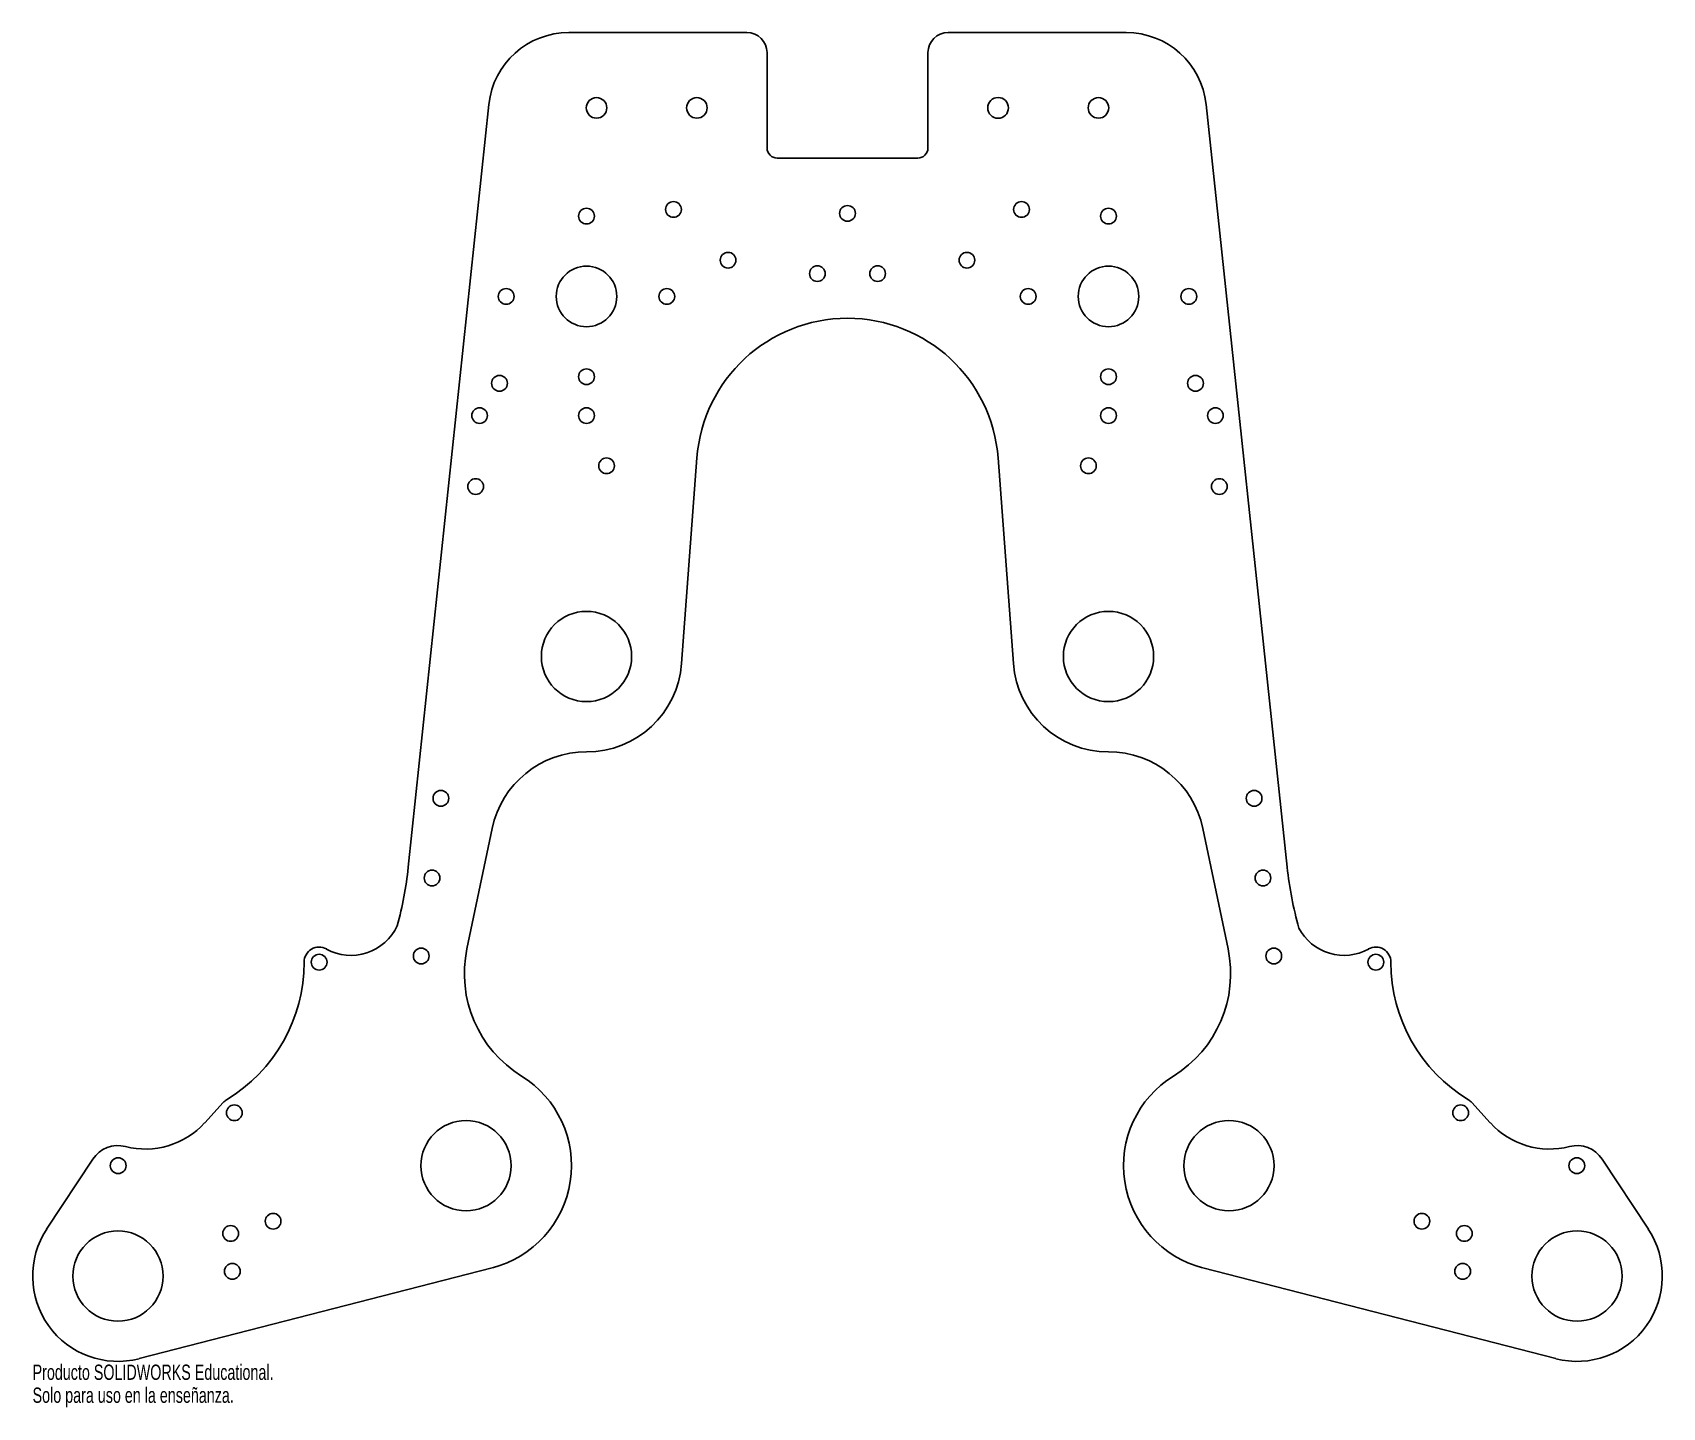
# Model space of a CAD drawing. Header units: inches. Extents: x -10.1 to 10.1, y -11.7 to 5.4.
import ezdxf

# ---------------------------------------------------------------- set-up
doc = ezdxf.new("R2010")
doc.units = ezdxf.units.IN
doc.header["$MEASUREMENT"] = 0
doc.styles.add('SLDTEXTSTYLE0', font='TXT', dxfattribs={"width": 0.7})

msp = doc.modelspace()

# ---------------------------------------------------------------- linework, layer by layer
at = {"color": 7, "linetype": 'Continuous', "lineweight": 25}
for p, q in [((-3.471, 5.438), (-1.252, 5.438)), ((1.252, 5.438), (3.471, 5.438)), ((-1.002, 4), (-1.002, 5.188)), ((1.002, 4), (1.002, 5.188)), ((-5.469, -4.957), (-4.465, 4.543)), ((5.474, -4.956), (4.465, 4.543)), ((-0.876, 3.875), (0.876, 3.875)), ((-1.875, 0.14), (-2.066, -2.42)), ((1.875, 0.14), (2.066, -2.42)), ((-4.425, -4.474), (-4.738, -5.974)), ((4.425, -4.474), (4.738, -5.974)), ((-8.004, -8.14), (-7.774, -7.888)), ((8.004, -8.14), (7.774, -7.888)), ((-9.398, -8.591), (-9.972, -9.463)), ((9.398, -8.591), (9.972, -9.463)), ((-4.423, -9.944), (-8.819, -11.076)), ((4.423, -9.944), (8.819, -11.076))]:
    msp.add_line(p, q, dxfattribs=at)
for centre, radius in [((-3.125, 4.5), 0.128), ((-1.875, 4.5), 0.128), ((1.875, 4.5), 0.129), ((3.125, 4.5), 0.128), ((-3.25, 3.152), 0.098), ((-2.167, 3.235), 0.098), ((0, 3.186), 0.098), ((2.167, 3.235), 0.098), ((3.25, 3.152), 0.098), ((-1.487, 2.603), 0.098), ((1.487, 2.603), 0.098), ((-3.25, 2.152), 0.377), ((-0.375, 2.436), 0.098), ((0.375, 2.436), 0.098), ((3.25, 2.152), 0.377), ((-4.25, 2.152), 0.098), ((-2.25, 2.152), 0.098), ((2.25, 2.152), 0.098), ((4.25, 2.152), 0.098), ((-3.25, 1.152), 0.098), ((3.25, 1.152), 0.098), ((-4.333, 1.07), 0.098), ((4.333, 1.07), 0.098), ((-4.581, 0.668), 0.098), ((-3.25, 0.668), 0.098), ((3.25, 0.668), 0.098), ((4.581, 0.668), 0.098), ((-3, 0.043), 0.098), ((3, 0.043), 0.098), ((-4.63, -0.216), 0.098), ((4.63, -0.216), 0.098), ((-3.25, -2.332), 0.562), ((3.25, -2.332), 0.562), ((-5.063, -4.098), 0.098), ((5.063, -4.098), 0.098), ((-5.173, -5.091), 0.098), ((5.173, -5.091), 0.098), ((-6.579, -6.139), 0.098), ((-5.308, -6.062), 0.098), ((5.308, -6.062), 0.098), ((6.579, -6.139), 0.098), ((-7.635, -8.014), 0.098), ((-4.75, -8.673), 0.562), ((4.75, -8.673), 0.562), ((7.635, -8.014), 0.098), ((-9.081, -8.673), 0.098), ((9.081, -8.673), 0.098), ((-7.152, -9.365), 0.098), ((7.152, -9.365), 0.098), ((-9.084, -10.048), 0.562), ((-7.681, -9.517), 0.098), ((7.681, -9.517), 0.098), ((9.084, -10.048), 0.562), ((-7.66, -9.989), 0.098), ((7.66, -9.989), 0.098)]:
    msp.add_circle(centre, radius, dxfattribs=at)
for centre, radius, start, end in [((-3.471, 4.438), 1, 90, 173.9685), ((-1.252, 5.188), 0.25, 0, 90), ((1.252, 5.188), 0.25, 90, 180), ((3.471, 4.438), 1, 6.0624, 90), ((-0.876, 4), 0.125, 180, 270), ((0.876, 4), 0.125, 270, 0), ((0, 0), 1.88, 4.2651, 175.7349), ((-3.25, -2.332), 1.188, 270, 355.7349), ((3.25, -2.332), 1.188, 184.2651, 270), ((-3.25, -4.719), 1.2, 90, 168.1793), ((3.25, -4.719), 1.2, 11.8207, 90), ((-9.944, -4.485), 4.5, 344.5406, 353.9685), ((9.949, -4.481), 4.5, 186.0624, 195.902), ((-6.183, -5.42), 0.634, 241.1609, 335.3677), ((6.183, -5.42), 0.634, 207.649, 298.8391), ((-6.579, -6.139), 0.188, 61.1609, 180.0681), ((-3.27, -6.281), 1.5, 168.1793, 238.2565), ((3.27, -6.281), 1.5, 301.7435, 11.8207), ((6.579, -6.139), 0.188, 359.9319, 118.8391), ((-8.767, -6.142), 2, 301.1431, 0.0681), ((8.767, -6.142), 2, 179.9319, 238.8569), ((-4.75, -8.673), 1.313, 284.449, 58.2565), ((4.75, -8.673), 1.313, 121.7435, 255.551), ((-7.635, -8.014), 0.188, 121.1431, 137.5946), ((7.635, -8.014), 0.188, 42.4054, 58.8569), ((-8.743, -7.466), 1, 255.6109, 317.5946), ((8.743, -7.466), 1, 222.4054, 284.3891), ((-9.084, -8.798), 0.375, 75.6109, 146.633), ((9.084, -8.798), 0.375, 33.367, 104.3891), ((-9.084, -10.048), 1.062, 146.633, 284.449), ((9.084, -10.048), 1.062, 255.551, 33.367)]:
    msp.add_arc(centre, radius, start, end, dxfattribs=at)

# ---------------------------------------------------------------- texts
at = {"color": 7, "linetype": 'Continuous', "char_height": 0.1903, "attachment_point": 1, "style": 'SLDTEXTSTYLE0'}
for s, insert in [('Producto SOLIDWORKS Educational.', (-10.147, -11.15)), ('Solo para uso en la enseñanza.', (-10.147, -11.436))]:
    msp.add_mtext(s, dxfattribs=dict(at, insert=insert))

doc.saveas('drawing.dxf')
